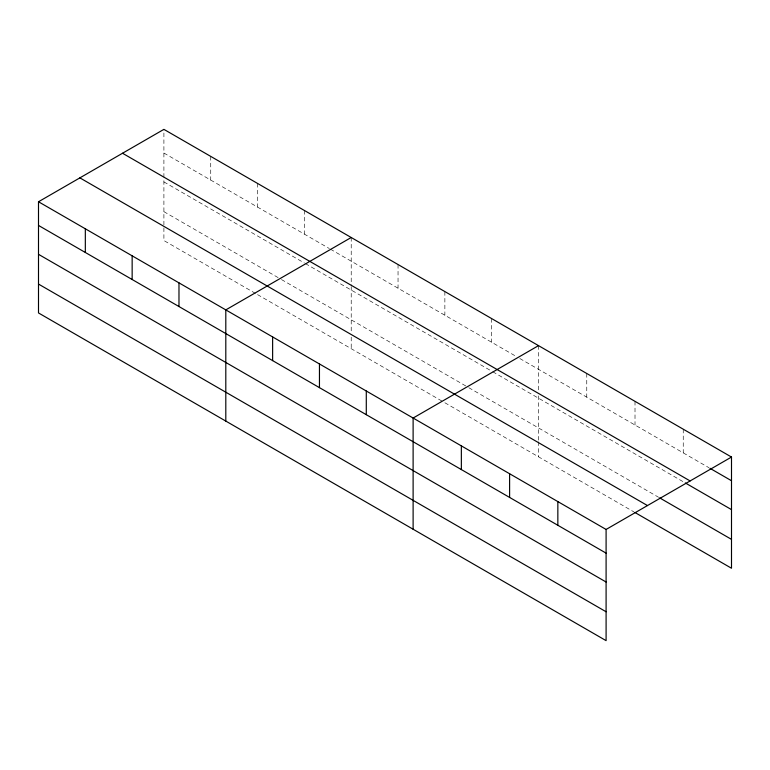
<?xml version="1.0" encoding="UTF-8"?>
<svg xmlns="http://www.w3.org/2000/svg" width="770" height="770" viewBox="0 0 770 770"><rect width="100%" height="100%" fill="white"/><g stroke="black" fill="none" stroke-linecap="round" stroke-linejoin="round"><path stroke-width="0.58" stroke-dasharray="3.85 2.89" d="M163.904 177.292L163.904 129.36M163.904 153.037L329.358 248.556M330.397 249.162L515.621 356.096M519.788 358.502L708.92 467.698M163.904 181.912L304.391 263.022M305.43 263.619L491.693 371.159M492.733 371.756L683.25 481.76M163.904 211.663L280.453 278.952M281.493 279.558L467.756 387.089M468.795 387.695L658.62 497.285M255.476 293.409L163.904 240.548L163.904 178.448M257.555 294.612L442.789 401.555M444.868 402.749L633.979 511.935M683.25 429.198L683.25 452.875M635.009 401.343L635.009 425.021M586.759 373.489L586.759 397.166M538.519 345.634L538.519 391.266M538.519 395.886L538.519 440.652M538.519 441.807L538.519 456.822M491.693 318.597L491.693 342.284M444.868 291.57L444.868 315.248M398.042 264.534L398.042 288.211M351.216 237.497L351.216 285.429M351.216 286.584L351.216 332.515M351.216 337.135L351.216 348.685M304.391 210.46L304.391 234.138M257.555 183.424L257.555 207.111M210.73 156.397L210.73 180.074"/><path stroke-width="1.16" d="M38.5 201.759L606.096 529.452L606.096 640.64L38.5 312.947L38.5 201.759L163.904 129.36L731.5 457.053L731.5 568.241L635.009 512.531M351.216 237.497L225.803 309.896L225.803 421.084M538.519 345.634L413.115 418.043L413.115 529.231M606.096 529.452L731.5 457.053M709.94 468.285L731.5 480.73M122.526 153.249L690.113 480.942M685.31 482.944L731.5 509.615M659.649 497.882L731.5 539.366M79.888 177.87L647.474 505.563M38.5 225.437L606.096 553.139M38.5 254.321L606.096 582.014M38.5 284.072L606.096 611.765M557.846 501.607L557.846 525.284M509.605 473.752L509.605 497.43M461.355 445.897L461.355 469.575M366.289 391.006L366.289 414.683M319.454 363.969L319.454 387.647M272.628 336.933L272.628 360.61M178.977 282.869L178.977 306.547M132.151 255.833L132.151 279.51M85.326 228.796L85.326 252.473"/></g></svg>
